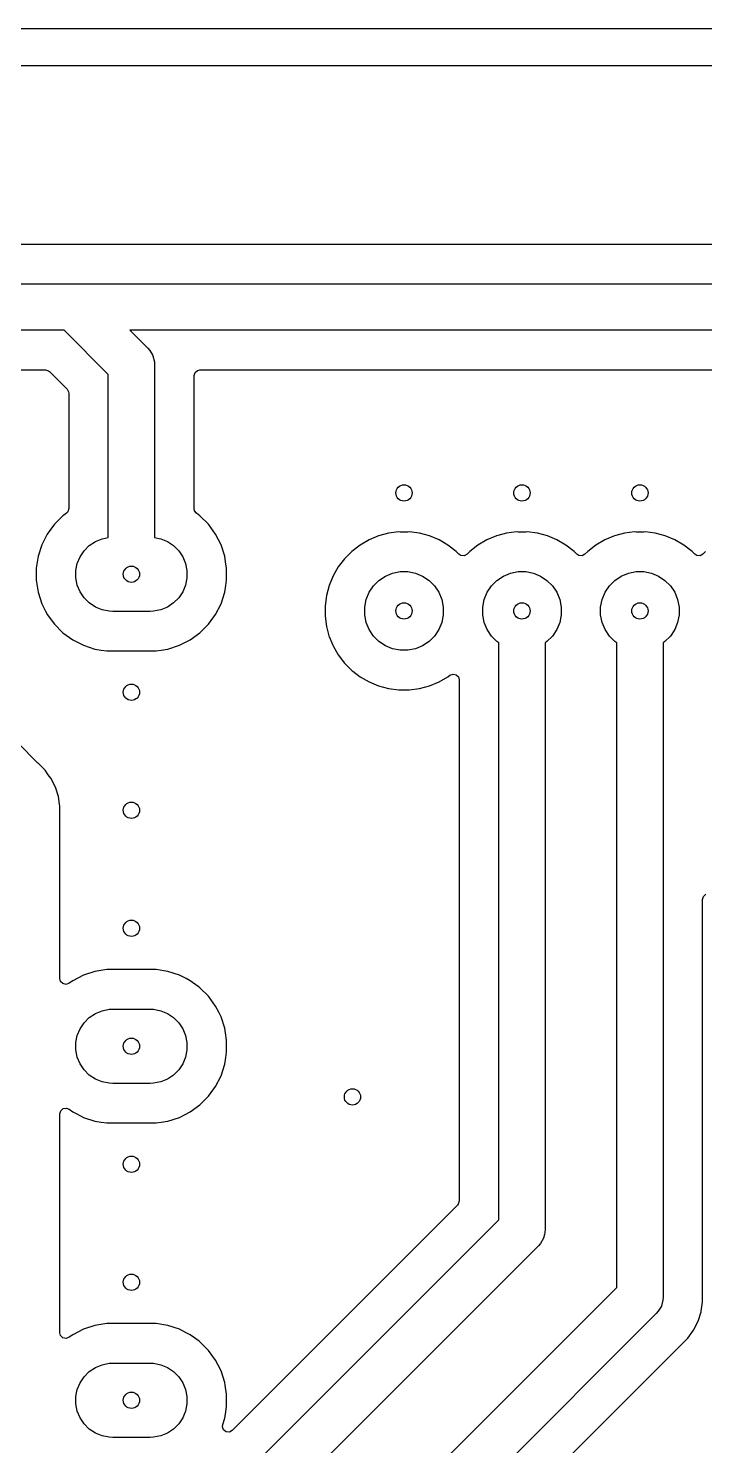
# Model space of a CAD drawing. Header units: millimetres. Extents: x 20 to 120, y -120 to -20.
# Drawn here: x 53.02 to 67.58, y -50.51 to -20 of the extents above; entities that cross this region are included whole.
import ezdxf

# ---------------------------------------------------------------- set-up
doc = ezdxf.new("R2010")
doc.units = ezdxf.units.MM
doc.layers.add('B.Cu', color=253, linetype='CONTINUOUS', true_color=0x83a598)
doc.layers.add('Edge.Cuts', color=40, linetype='CONTINUOUS', true_color=0xfabd2f)

msp = doc.modelspace()

# ---------------------------------------------------------------- linework, layer by layer
at = {"layer": 'B.Cu', "linetype": 'CONTINUOUS'}
for p, q in [((20.924, -20.8), (119.076, -20.8)), ((89.606286, -24.6495), (40.611422, -24.6495)), ((40.5, -25.5), (54, -25.5)), ((54, -25.5), (81.5, -25.5)), ((53.792894, -26.5), (40.707107, -26.5)), ((54.74, -27.447106), (53.792894, -26.5)), ((81, -26.5), (55.207107, -26.5)), ((55.207107, -26.5), (55.593554, -26.886447)), ((55.593554, -26.886447), (55.636661, -26.935603)), ((55.636661, -26.935603), (55.636677, -26.935619)), ((55.636677, -26.935619), (55.691336, -27.030292)), ((55.691336, -27.030292), (55.70194, -27.048658)), ((55.70194, -27.048658), (55.735723, -27.174737)), ((41.110757, -27.3505), (53.389243, -27.3505)), ((53.389243, -27.3505), (53.456282, -27.370185)), ((53.456282, -27.370185), (53.476924, -27.386819)), ((53.476924, -27.386819), (53.853181, -27.763076)), ((54.74, -30.958145), (54.74, -27.447106)), ((55.735723, -27.174737), (55.735723, -27.174752)), ((55.735723, -27.174752), (55.74, -27.24)), ((55.74, -27.24), (55.74, -30.958145)), ((56.5905, -27.4745), (56.610185, -27.407461)), ((56.610185, -27.407461), (56.662989, -27.361706)), ((56.662989, -27.361706), (56.7145, -27.3505)), ((56.7145, -27.3505), (80.0255, -27.3505)), ((56.5905, -30.337267), (56.5905, -27.4745)), ((53.853181, -27.763076), (53.886666, -27.824399)), ((53.886666, -27.824399), (53.8895, -27.850757)), ((53.8895, -27.850757), (53.8895, -30.337267)), ((53.764768, -30.491071), (53.581071, -30.674768)), ((53.78501, -30.476364), (53.764768, -30.491071)), ((53.838387, -30.437583), (53.78501, -30.476364)), ((53.869815, -30.404306), (53.838387, -30.437583)), ((53.8895, -30.337267), (53.869815, -30.404306)), ((56.598949, -30.382255), (56.5905, -30.337267)), ((56.641613, -30.437583), (56.598949, -30.382255)), ((56.715229, -30.491069), (56.641613, -30.437583)), ((56.898931, -30.674771), (56.715229, -30.491069)), ((53.581066, -30.674774), (53.428368, -30.884945)), ((53.581071, -30.674768), (53.581066, -30.674774)), ((57.051634, -30.884949), (56.898931, -30.674771)), ((53.428368, -30.884945), (53.310422, -31.116423)), ((54.332485, -31.131592), (54.462883, -31.044463)), ((54.462883, -31.044463), (54.607772, -30.984448)), ((54.607772, -30.984448), (54.74, -30.958145)), ((55.74, -30.958145), (55.872228, -30.984448)), ((55.872228, -30.984448), (56.017117, -31.044463)), ((56.017117, -31.044463), (56.147515, -31.131592)), ((57.116163, -31.011593), (57.051634, -30.884949)), ((57.169577, -31.116423), (57.116163, -31.011593)), ((60.356273, -31.011595), (60.163226, -31.123052)), ((60.356277, -31.011593), (60.356273, -31.011595)), ((60.562209, -30.926293), (60.356277, -31.011593)), ((60.562219, -30.92629), (60.562209, -30.926293)), ((60.700485, -30.889242), (60.562219, -30.92629)), ((60.777537, -30.868596), (60.700485, -30.889242)), ((60.77754, -30.868595), (60.777537, -30.868596)), ((60.777547, -30.868594), (60.77754, -30.868595)), ((60.996094, -30.839822), (60.777547, -30.868594)), ((61.026685, -30.845907), (60.996094, -30.839822)), ((61.193315, -30.845907), (61.026685, -30.845907)), ((61.223905, -30.839822), (61.193315, -30.845907)), ((61.442452, -30.868594), (61.223905, -30.839822)), ((61.442457, -30.868595), (61.442452, -30.868594)), ((61.442463, -30.868596), (61.442457, -30.868595)), ((61.657781, -30.92629), (61.442463, -30.868596)), ((61.657783, -30.926291), (61.657781, -30.92629)), ((61.65779, -30.926293), (61.657783, -30.926291)), ((61.863722, -31.011593), (61.65779, -30.926293)), ((61.863726, -31.011595), (61.863722, -31.011593)), ((62.056774, -31.123052), (61.863726, -31.011595)), ((62.896273, -31.011595), (62.703226, -31.123052)), ((62.896277, -31.011593), (62.896273, -31.011595)), ((63.102209, -30.926293), (62.896277, -31.011593)), ((63.102219, -30.92629), (63.102209, -30.926293)), ((63.240485, -30.889242), (63.102219, -30.92629)), ((63.317537, -30.868596), (63.240485, -30.889242)), ((63.31754, -30.868595), (63.317537, -30.868596)), ((63.317547, -30.868594), (63.31754, -30.868595)), ((63.536094, -30.839822), (63.317547, -30.868594)), ((63.566685, -30.845907), (63.536094, -30.839822)), ((63.733315, -30.845907), (63.566685, -30.845907)), ((63.763905, -30.839822), (63.733315, -30.845907)), ((63.982452, -30.868594), (63.763905, -30.839822)), ((63.982457, -30.868595), (63.982452, -30.868594)), ((63.982463, -30.868596), (63.982457, -30.868595)), ((64.197781, -30.92629), (63.982463, -30.868596)), ((64.197783, -30.926291), (64.197781, -30.92629)), ((64.19779, -30.926293), (64.197783, -30.926291)), ((64.403722, -31.011593), (64.19779, -30.926293)), ((64.403726, -31.011595), (64.403722, -31.011593)), ((64.596774, -31.123052), (64.403726, -31.011595)), ((65.436273, -31.011595), (65.243226, -31.123052)), ((65.436277, -31.011593), (65.436273, -31.011595)), ((65.642209, -30.926293), (65.436277, -31.011593)), ((65.642219, -30.92629), (65.642209, -30.926293)), ((65.780485, -30.889242), (65.642219, -30.92629)), ((65.857537, -30.868596), (65.780485, -30.889242)), ((65.85754, -30.868595), (65.857537, -30.868596)), ((65.857547, -30.868594), (65.85754, -30.868595)), ((66.076094, -30.839822), (65.857547, -30.868594)), ((66.106685, -30.845907), (66.076094, -30.839822)), ((66.273315, -30.845907), (66.106685, -30.845907)), ((66.303905, -30.839822), (66.273315, -30.845907)), ((66.522452, -30.868594), (66.303905, -30.839822)), ((66.522457, -30.868595), (66.522452, -30.868594)), ((66.522463, -30.868596), (66.522457, -30.868595)), ((66.737781, -30.92629), (66.522463, -30.868596)), ((66.737783, -30.926291), (66.737781, -30.92629)), ((66.73779, -30.926293), (66.737783, -30.926291)), ((66.943722, -31.011593), (66.73779, -30.926293)), ((66.943726, -31.011595), (66.943722, -31.011593)), ((67.136774, -31.123052), (66.943726, -31.011595)), ((53.23014, -31.363506), (53.1895, -31.620097)), ((53.310422, -31.116423), (53.23014, -31.363506)), ((54.074448, -31.517772), (54.134463, -31.372883)), ((54.134463, -31.372883), (54.221592, -31.242485)), ((54.221592, -31.242485), (54.332485, -31.131592)), ((56.147515, -31.131592), (56.258408, -31.242485)), ((56.258408, -31.242485), (56.345537, -31.372883)), ((56.345537, -31.372883), (56.405552, -31.517772)), ((57.169577, -31.116425), (57.169577, -31.116423)), ((57.169579, -31.116428), (57.169577, -31.116425)), ((57.24986, -31.363507), (57.169579, -31.116428)), ((57.268947, -31.484021), (57.24986, -31.363507)), ((59.828751, -31.416377), (59.693058, -31.593217)), ((59.828757, -31.41637), (59.828751, -31.416377)), ((59.98637, -31.258757), (59.828757, -31.41637)), ((59.986377, -31.258751), (59.98637, -31.258757)), ((60.163217, -31.123058), (59.986377, -31.258751)), ((60.163226, -31.123052), (60.163217, -31.123058)), ((62.05678, -31.123057), (62.056774, -31.123052)), ((62.056782, -31.123058), (62.05678, -31.123057)), ((62.233622, -31.258751), (62.056782, -31.123058)), ((62.233629, -31.258757), (62.233622, -31.258751)), ((62.292319, -31.317447), (62.233629, -31.258757)), ((62.336666, -31.345948), (62.292319, -31.317447)), ((62.406358, -31.350932), (62.336666, -31.345948)), ((62.467681, -31.317447), (62.406358, -31.350932)), ((62.52637, -31.258757), (62.467681, -31.317447)), ((62.526377, -31.258751), (62.52637, -31.258757)), ((62.703217, -31.123058), (62.526377, -31.258751)), ((62.703226, -31.123052), (62.703217, -31.123058)), ((64.59678, -31.123057), (64.596774, -31.123052)), ((64.596782, -31.123058), (64.59678, -31.123057)), ((64.773622, -31.258751), (64.596782, -31.123058)), ((64.773629, -31.258757), (64.773622, -31.258751)), ((64.832319, -31.317447), (64.773629, -31.258757)), ((64.876666, -31.345948), (64.832319, -31.317447)), ((64.946358, -31.350932), (64.876666, -31.345948)), ((65.007681, -31.317447), (64.946358, -31.350932)), ((65.06637, -31.258757), (65.007681, -31.317447)), ((65.066377, -31.258751), (65.06637, -31.258757)), ((65.243217, -31.123058), (65.066377, -31.258751)), ((65.243226, -31.123052), (65.243217, -31.123058)), ((67.13678, -31.123057), (67.136774, -31.123052)), ((67.136782, -31.123058), (67.13678, -31.123057)), ((67.313622, -31.258751), (67.136782, -31.123058)), ((67.313629, -31.258757), (67.313622, -31.258751)), ((67.372319, -31.317447), (67.313629, -31.258757)), ((67.416666, -31.345948), (67.372319, -31.317447)), ((67.486358, -31.350932), (67.416666, -31.345948)), ((67.547681, -31.317447), (67.486358, -31.350932)), ((67.60637, -31.258757), (67.547681, -31.317447)), ((53.1895, -31.620097), (53.1895, -31.879902)), ((54.043852, -31.671586), (54.074448, -31.517772)), ((54.043852, -31.828414), (54.043852, -31.671586)), ((56.405552, -31.517772), (56.436148, -31.671586)), ((56.436148, -31.671586), (56.436148, -31.828414)), ((57.2905, -31.620097), (57.268947, -31.484021)), ((57.2905, -31.879902), (57.2905, -31.620097)), ((59.693052, -31.593226), (59.581595, -31.786273)), ((59.693058, -31.593217), (59.693052, -31.593226)), ((60.863258, -31.726601), (61.026685, -31.694093)), ((61.026685, -31.694093), (61.193315, -31.694093)), ((61.193315, -31.694093), (61.356742, -31.726601)), ((63.403258, -31.726601), (63.566685, -31.694093)), ((63.566685, -31.694093), (63.733315, -31.694093)), ((63.733315, -31.694093), (63.896742, -31.726601)), ((65.943258, -31.726601), (66.106685, -31.694093)), ((66.106685, -31.694093), (66.273315, -31.694093)), ((66.273315, -31.694093), (66.436742, -31.726601)), ((53.1895, -31.879902), (53.23014, -32.136493)), ((54.074448, -31.982228), (54.043852, -31.828414)), ((54.134463, -32.127117), (54.074448, -31.982228)), ((56.405552, -31.982228), (56.345537, -32.127117)), ((56.436148, -31.828414), (56.405552, -31.982228)), ((57.24986, -32.136493), (57.272712, -31.992209)), ((57.272712, -31.992209), (57.2905, -31.879902)), ((59.49629, -31.992219), (59.438597, -32.207534)), ((59.496293, -31.992209), (59.49629, -31.992219)), ((59.581593, -31.786277), (59.496293, -31.992209)), ((59.581595, -31.786273), (59.581593, -31.786277)), ((60.360367, -32.139313), (60.452941, -32.000766)), ((60.452941, -32.000766), (60.570766, -31.882941)), ((60.570766, -31.882941), (60.709313, -31.790367)), ((60.709313, -31.790367), (60.863258, -31.726601)), ((61.356742, -31.726601), (61.510687, -31.790367)), ((61.510687, -31.790367), (61.649234, -31.882941)), ((61.649234, -31.882941), (61.767059, -32.000766)), ((61.767059, -32.000766), (61.859633, -32.139313)), ((62.900367, -32.139313), (62.992941, -32.000766)), ((62.992941, -32.000766), (63.110766, -31.882941)), ((63.110766, -31.882941), (63.249313, -31.790367)), ((63.249313, -31.790367), (63.403258, -31.726601)), ((63.896742, -31.726601), (64.050687, -31.790367)), ((64.050687, -31.790367), (64.189234, -31.882941)), ((64.189234, -31.882941), (64.307059, -32.000766)), ((64.307059, -32.000766), (64.399633, -32.139313)), ((65.440367, -32.139313), (65.532941, -32.000766)), ((65.532941, -32.000766), (65.650766, -31.882941)), ((65.650766, -31.882941), (65.789313, -31.790367)), ((65.789313, -31.790367), (65.943258, -31.726601)), ((66.436742, -31.726601), (66.590687, -31.790367)), ((66.590687, -31.790367), (66.729234, -31.882941)), ((66.729234, -31.882941), (66.847059, -32.000766)), ((66.847059, -32.000766), (66.939633, -32.139313)), ((53.23014, -32.136493), (53.310422, -32.383576)), ((54.221592, -32.257515), (54.134463, -32.127117)), ((54.332485, -32.368408), (54.221592, -32.257515)), ((56.258408, -32.257515), (56.147515, -32.368408)), ((56.345537, -32.127117), (56.258408, -32.257515)), ((57.169579, -32.383572), (57.24986, -32.136493)), ((59.438594, -32.207547), (59.409501, -32.428533)), ((59.438597, -32.207534), (59.438594, -32.207547)), ((60.264093, -32.456685), (60.296601, -32.293258)), ((60.296601, -32.293258), (60.360367, -32.139313)), ((61.859633, -32.139313), (61.923399, -32.293258)), ((61.923399, -32.293258), (61.955907, -32.456685)), ((62.804093, -32.456685), (62.836601, -32.293258)), ((62.836601, -32.293258), (62.900367, -32.139313)), ((64.399633, -32.139313), (64.463399, -32.293258)), ((64.463399, -32.293258), (64.495907, -32.456685)), ((65.344093, -32.456685), (65.376601, -32.293258)), ((65.376601, -32.293258), (65.440367, -32.139313)), ((66.939633, -32.139313), (67.003399, -32.293258)), ((67.003399, -32.293258), (67.035907, -32.456685)), ((53.310422, -32.383576), (53.391534, -32.542764)), ((53.391534, -32.542764), (53.4239, -32.606287)), ((53.4239, -32.606287), (53.428368, -32.615054)), ((53.428368, -32.615054), (53.581066, -32.825225)), ((54.462883, -32.455537), (54.332485, -32.368408)), ((54.607772, -32.515552), (54.462883, -32.455537)), ((54.761586, -32.546148), (54.607772, -32.515552)), ((54.84, -32.55), (54.761586, -32.546148)), ((55.64, -32.55), (54.84, -32.55)), ((55.718414, -32.546148), (55.64, -32.55)), ((55.872228, -32.515552), (55.718414, -32.546148)), ((56.017117, -32.455537), (55.872228, -32.515552)), ((56.147515, -32.368408), (56.017117, -32.455537)), ((56.898931, -32.825229), (57.051634, -32.615051)), ((57.051634, -32.615051), (57.169579, -32.383572)), ((59.409501, -32.428533), (59.4095, -32.428549)), ((59.4095, -32.428549), (59.4095, -32.65145)), ((60.264093, -32.623315), (60.264093, -32.456685)), ((60.296601, -32.786742), (60.264093, -32.623315)), ((61.955907, -32.623315), (61.923399, -32.786742)), ((61.955907, -32.456685), (61.955907, -32.623315)), ((62.804093, -32.623315), (62.804093, -32.456685)), ((62.836601, -32.786742), (62.804093, -32.623315)), ((64.495907, -32.623315), (64.463399, -32.786742)), ((64.495907, -32.456685), (64.495907, -32.623315)), ((65.344093, -32.623315), (65.344093, -32.456685)), ((65.376601, -32.786742), (65.344093, -32.623315)), ((67.035907, -32.623315), (67.003399, -32.786742)), ((67.035907, -32.456685), (67.035907, -32.623315)), ((53.581066, -32.825225), (53.581069, -32.825229)), ((53.581069, -32.825229), (53.764771, -33.008931)), ((56.715229, -33.008931), (56.898931, -32.825229)), ((59.4095, -32.65145), (59.409501, -32.651466)), ((59.409501, -32.651466), (59.438594, -32.872452)), ((59.438594, -32.872452), (59.438595, -32.872457)), ((59.438595, -32.872457), (59.438596, -32.872463)), ((59.438596, -32.872463), (59.492421, -33.073342)), ((60.360367, -32.940687), (60.296601, -32.786742)), ((60.452941, -33.079234), (60.360367, -32.940687)), ((61.859633, -32.940687), (61.767059, -33.079234)), ((61.923399, -32.786742), (61.859633, -32.940687)), ((62.900367, -32.940687), (62.836601, -32.786742)), ((62.992941, -33.079234), (62.900367, -32.940687)), ((64.399633, -32.940687), (64.307059, -33.079234)), ((64.463399, -32.786742), (64.399633, -32.940687)), ((65.440367, -32.940687), (65.376601, -32.786742)), ((65.532941, -33.079234), (65.440367, -32.940687)), ((66.939633, -32.940687), (66.847059, -33.079234)), ((67.003399, -32.786742), (66.939633, -32.940687)), ((53.764771, -33.008931), (53.974949, -33.161634)), ((53.974949, -33.161634), (54.07923, -33.214768)), ((54.07923, -33.214768), (54.206423, -33.279577)), ((56.273572, -33.279579), (56.505051, -33.161634)), ((56.505051, -33.161634), (56.715229, -33.008931)), ((59.492421, -33.073342), (59.49629, -33.08778)), ((59.49629, -33.08778), (59.496293, -33.08779)), ((59.496293, -33.08779), (59.575734, -33.279577)), ((60.570766, -33.197059), (60.452941, -33.079234)), ((60.709313, -33.289633), (60.570766, -33.197059)), ((61.649234, -33.197059), (61.510687, -33.289633)), ((61.767059, -33.079234), (61.649234, -33.197059)), ((63.110766, -33.197059), (62.992941, -33.079234)), ((63.15, -33.223274), (63.110766, -33.197059)), ((63.15, -45.642893), (63.15, -33.223274)), ((64.189234, -33.197059), (64.15, -33.223274)), ((64.15, -33.223274), (64.15, -45.85)), ((64.307059, -33.079234), (64.189234, -33.197059)), ((65.650766, -33.197059), (65.532941, -33.079234)), ((65.69, -33.223274), (65.650766, -33.197059)), ((65.69, -47.102894), (65.69, -33.223274)), ((66.729234, -33.197059), (66.69, -33.223274)), ((66.69, -33.223274), (66.69, -47.31)), ((66.847059, -33.079234), (66.729234, -33.197059)), ((53.226665, -35.81677), (50.824444, -33.414549)), ((54.206423, -33.279577), (54.206425, -33.279577)), ((54.206425, -33.279577), (54.206428, -33.279579)), ((54.206428, -33.279579), (54.453507, -33.35986)), ((54.453507, -33.35986), (54.585706, -33.380797)), ((54.585706, -33.380797), (54.710098, -33.4005)), ((54.710098, -33.4005), (54.710103, -33.4005)), ((54.710103, -33.4005), (55.769902, -33.4005)), ((55.769902, -33.4005), (55.883298, -33.382539)), ((55.883298, -33.382539), (56.026493, -33.35986)), ((56.026493, -33.35986), (56.273572, -33.279579)), ((59.575734, -33.279577), (59.581595, -33.293726)), ((59.581595, -33.293726), (59.693052, -33.486774)), ((59.693052, -33.486774), (59.693057, -33.48678)), ((59.693057, -33.48678), (59.693058, -33.486782)), ((59.693058, -33.486782), (59.828751, -33.663622)), ((60.863258, -33.353399), (60.709313, -33.289633)), ((61.026685, -33.385907), (60.863258, -33.353399)), ((61.193315, -33.385907), (61.026685, -33.385907)), ((61.356742, -33.353399), (61.193315, -33.385907)), ((61.510687, -33.289633), (61.356742, -33.353399)), ((59.828751, -33.663622), (59.828757, -33.663629)), ((59.828757, -33.663629), (59.98637, -33.821242)), ((59.98637, -33.821242), (59.986377, -33.821248)), ((59.986377, -33.821248), (60.009306, -33.838842)), ((60.009306, -33.838842), (60.163226, -33.956948)), ((60.163226, -33.956948), (60.356274, -34.068405)), ((60.356274, -34.068405), (60.562219, -34.15371)), ((60.562219, -34.15371), (60.777537, -34.211404)), ((61.442463, -34.211404), (61.657781, -34.15371)), ((61.657781, -34.15371), (61.863726, -34.068405)), ((61.863726, -34.068405), (62.056774, -33.956948)), ((62.056774, -33.956948), (62.100014, -33.923769)), ((62.100014, -33.923769), (62.165183, -33.898575)), ((62.165183, -33.898575), (62.233628, -33.912613)), ((62.233628, -33.912613), (62.283617, -33.961427)), ((62.283617, -33.961427), (62.2995, -34.022145)), ((62.2995, -34.022145), (62.2995, -45.239243)), ((60.777537, -34.211404), (60.998543, -34.2405)), ((60.998543, -34.2405), (60.99855, -34.2405)), ((60.99855, -34.2405), (61.22145, -34.2405)), ((61.22145, -34.2405), (61.221457, -34.2405)), ((61.221457, -34.2405), (61.442463, -34.211404)), ((53.22668, -35.816784), (53.226665, -35.81677)), ((53.229791, -35.819895), (53.22668, -35.816784)), ((53.229792, -35.819896), (53.229791, -35.819895)), ((53.380104, -35.970208), (53.229792, -35.819896)), ((53.380106, -35.970211), (53.380104, -35.970208)), ((53.380107, -35.970212), (53.380106, -35.970211)), ((53.448163, -36.063883), (53.380107, -35.970212)), ((53.448164, -36.063885), (53.448163, -36.063883)), ((53.448165, -36.063887), (53.448164, -36.063885)), ((53.505051, -36.142184), (53.448165, -36.063887)), ((53.601557, -36.331588), (53.505051, -36.142184)), ((53.667246, -36.533757), (53.601557, -36.331588)), ((53.693593, -36.700103), (53.667246, -36.533757)), ((53.700501, -36.743715), (53.693593, -36.700103)), ((53.700501, -36.961397), (53.700501, -36.743715)), ((53.7005, -36.961422), (53.700501, -36.961397)), ((53.7005, -40.454401), (53.7005, -36.961422)), ((67.5405, -38.749758), (67.560185, -38.682719)), ((67.560185, -38.682719), (67.612989, -38.636964)), ((67.5405, -47.199297), (67.5405, -38.749758)), ((54.710098, -40.2595), (54.453506, -40.30014)), ((54.710103, -40.2595), (54.710098, -40.2595)), ((55.769897, -40.2595), (54.710103, -40.2595)), ((55.769902, -40.2595), (55.769897, -40.2595)), ((56.026493, -40.30014), (55.769902, -40.2595)), ((53.71483, -40.512268), (53.7005, -40.454401)), ((53.763525, -40.562374), (53.71483, -40.512268)), ((53.831579, -40.578199), (53.763525, -40.562374)), ((53.897385, -40.554719), (53.831579, -40.578199)), ((53.974945, -40.498368), (53.897385, -40.554719)), ((54.206423, -40.380422), (53.974945, -40.498368)), ((54.453506, -40.30014), (54.206423, -40.380422)), ((56.273576, -40.380422), (56.026493, -40.30014)), ((56.418765, -40.454401), (56.273576, -40.380422)), ((56.505051, -40.498366), (56.418765, -40.454401)), ((56.505053, -40.498367), (56.505051, -40.498366)), ((56.505054, -40.498368), (56.505053, -40.498367)), ((56.674609, -40.621557), (56.505054, -40.498368)), ((56.715229, -40.651069), (56.674609, -40.621557)), ((56.898931, -40.834771), (56.715229, -40.651069)), ((57.051634, -41.044949), (56.898931, -40.834771)), ((54.462883, -41.204463), (54.607772, -41.144448)), ((54.607772, -41.144448), (54.761586, -41.113852)), ((54.761586, -41.113852), (54.84, -41.11)), ((54.84, -41.11), (55.64, -41.11)), ((55.64, -41.11), (55.718414, -41.113852)), ((55.718414, -41.113852), (55.872228, -41.144448)), ((55.872228, -41.144448), (56.017117, -41.204463)), ((57.126787, -41.192445), (57.051634, -41.044949)), ((54.134463, -41.532883), (54.221592, -41.402485)), ((54.221592, -41.402485), (54.332485, -41.291592)), ((54.332485, -41.291592), (54.462883, -41.204463)), ((56.017117, -41.204463), (56.147515, -41.291592)), ((56.147515, -41.291592), (56.258408, -41.402485)), ((56.258408, -41.402485), (56.345537, -41.532883)), ((57.169577, -41.276423), (57.126787, -41.192445)), ((57.169577, -41.276425), (57.169577, -41.276423)), ((57.169579, -41.276428), (57.169577, -41.276425)), ((57.24986, -41.523507), (57.169579, -41.276428)), ((54.043852, -41.831586), (54.074448, -41.677772)), ((54.074448, -41.677772), (54.134463, -41.532883)), ((56.345537, -41.532883), (56.405552, -41.677772)), ((56.405552, -41.677772), (56.436148, -41.831586)), ((57.265523, -41.622404), (57.24986, -41.523507)), ((57.2905, -41.780097), (57.265523, -41.622404)), ((57.2905, -42.039902), (57.2905, -41.780097)), ((54.043852, -41.988414), (54.043852, -41.831586)), ((54.074448, -42.142228), (54.043852, -41.988414)), ((56.436148, -41.988414), (56.405552, -42.142228)), ((56.436148, -41.831586), (56.436148, -41.988414)), ((57.272539, -42.153298), (57.2905, -42.039902)), ((54.134463, -42.287117), (54.074448, -42.142228)), ((54.221592, -42.417515), (54.134463, -42.287117)), ((56.345537, -42.287117), (56.258408, -42.417515)), ((56.405552, -42.142228), (56.345537, -42.287117)), ((57.169579, -42.543572), (57.24986, -42.296493)), ((57.24986, -42.296493), (57.272539, -42.153298)), ((54.332485, -42.528408), (54.221592, -42.417515)), ((54.462883, -42.615537), (54.332485, -42.528408)), ((54.607772, -42.675552), (54.462883, -42.615537)), ((54.761586, -42.706148), (54.607772, -42.675552)), ((54.84, -42.71), (54.761586, -42.706148)), ((55.718414, -42.706148), (55.64, -42.71)), ((55.872228, -42.675552), (55.718414, -42.706148)), ((56.017117, -42.615537), (55.872228, -42.675552)), ((56.147515, -42.528408), (56.017117, -42.615537)), ((56.258408, -42.417515), (56.147515, -42.528408)), ((57.051634, -42.775051), (57.169579, -42.543572)), ((55.64, -42.71), (54.84, -42.71)), ((56.715229, -43.168931), (56.898931, -42.985229)), ((56.898931, -42.985229), (57.051634, -42.775051)), ((53.7005, -43.365598), (53.720185, -43.298559)), ((53.720185, -43.298559), (53.772989, -43.252804)), ((53.772989, -43.252804), (53.842147, -43.24286)), ((53.842147, -43.24286), (53.897386, -43.265281)), ((53.897386, -43.265281), (53.974944, -43.321631)), ((56.505051, -43.321634), (56.715229, -43.168931)), ((53.7005, -48.074401), (53.7005, -43.365598)), ((53.974944, -43.321631), (53.974946, -43.321632)), ((53.974946, -43.321632), (53.974949, -43.321634)), ((53.974949, -43.321634), (54.061233, -43.365598)), ((54.061233, -43.365598), (54.206423, -43.439577)), ((54.206423, -43.439577), (54.206425, -43.439577)), ((54.206425, -43.439577), (54.206428, -43.439579)), ((54.206428, -43.439579), (54.453507, -43.51986)), ((54.453507, -43.51986), (54.585706, -43.540797)), ((54.585706, -43.540797), (54.710098, -43.5605)), ((54.710098, -43.5605), (54.710103, -43.5605)), ((54.710103, -43.5605), (55.769902, -43.5605)), ((55.769902, -43.5605), (55.883298, -43.542539)), ((55.883298, -43.542539), (56.026493, -43.51986)), ((56.026493, -43.51986), (56.273572, -43.439579)), ((56.273572, -43.439579), (56.505051, -43.321634)), ((62.263181, -45.326924), (57.411124, -50.17898)), ((62.279815, -45.306282), (62.263181, -45.326924)), ((62.2995, -45.239243), (62.279815, -45.306282)), ((55.792894, -53), (63.15, -45.642893)), ((64.11194, -46.041342), (64.046677, -46.154381)), ((64.133765, -45.95989), (64.11194, -46.041342)), ((64.145723, -45.915263), (64.133765, -45.95989)), ((64.15, -45.85), (64.145723, -45.915247)), ((64.145723, -45.915247), (64.145723, -45.915263)), ((64.003554, -46.203553), (56.353553, -53.853553)), ((64.046661, -46.154396), (64.003554, -46.203553)), ((64.046677, -46.154381), (64.046661, -46.154396)), ((57.292894, -55.5), (65.69, -47.102894)), ((67.540501, -47.199312), (67.5405, -47.199297)), ((67.540501, -47.203713), (67.540501, -47.199312)), ((67.540501, -47.416287), (67.540501, -47.203713)), ((66.65194, -47.501342), (66.586677, -47.614381)), ((66.660858, -47.46806), (66.65194, -47.501342)), ((66.685723, -47.375263), (66.660858, -47.46806)), ((66.69, -47.31), (66.685723, -47.375247)), ((66.685723, -47.375247), (66.685723, -47.375263)), ((67.509224, -47.613757), (67.540501, -47.416287)), ((54.710098, -47.8795), (54.453506, -47.92014)), ((54.710103, -47.8795), (54.710098, -47.8795)), ((55.769897, -47.8795), (54.710103, -47.8795)), ((55.769902, -47.8795), (55.769897, -47.8795)), ((56.026493, -47.92014), (55.769902, -47.8795)), ((66.543553, -47.663553), (57.853553, -56.353553)), ((66.586661, -47.614396), (66.543553, -47.663553)), ((66.586677, -47.614381), (66.586661, -47.614396)), ((67.345051, -48.017816), (67.441557, -47.828412)), ((67.441557, -47.828412), (67.507246, -47.626243)), ((67.507246, -47.626243), (67.509224, -47.613757)), ((53.71483, -48.132268), (53.7005, -48.074401)), ((53.763525, -48.182374), (53.71483, -48.132268)), ((53.831579, -48.198199), (53.763525, -48.182374)), ((53.897385, -48.174719), (53.831579, -48.198199)), ((53.974945, -48.118368), (53.897385, -48.174719)), ((54.206423, -48.000422), (53.974945, -48.118368)), ((54.453506, -47.92014), (54.206423, -48.000422)), ((56.273576, -48.000422), (56.026493, -47.92014)), ((56.418765, -48.074401), (56.273576, -48.000422)), ((56.505051, -48.118366), (56.418765, -48.074401)), ((56.505053, -48.118367), (56.505051, -48.118366)), ((56.505054, -48.118368), (56.505053, -48.118367)), ((56.699994, -48.26), (56.505054, -48.118368)), ((67.069792, -48.340104), (67.220104, -48.189792)), ((67.220104, -48.189792), (67.220106, -48.189788)), ((67.220106, -48.189788), (67.220109, -48.189786)), ((67.220109, -48.189786), (67.345048, -48.01782)), ((67.345047, -48.01782), (67.345051, -48.017816)), ((67.345048, -48.01782), (67.345047, -48.01782)), ((56.715229, -48.271069), (56.699994, -48.26)), ((56.898931, -48.454771), (56.715229, -48.271069)), ((57.051634, -48.664949), (56.898931, -48.454771)), ((58.537171, -56.872723), (67.062723, -48.347171)), ((67.062723, -48.347171), (67.06273, -48.347165)), ((67.06273, -48.347165), (67.06979, -48.340105)), ((67.06979, -48.340105), (67.069792, -48.340104)), ((54.462883, -48.824463), (54.607772, -48.764448)), ((54.607772, -48.764448), (54.761586, -48.733852)), ((54.761586, -48.733852), (54.84, -48.73)), ((54.84, -48.73), (55.64, -48.73)), ((55.64, -48.73), (55.718414, -48.733852)), ((55.718414, -48.733852), (55.872228, -48.764448)), ((55.872228, -48.764448), (56.017117, -48.824463)), ((57.107544, -48.774679), (57.051634, -48.664949)), ((57.169577, -48.896423), (57.107544, -48.774679)), ((54.134463, -49.152883), (54.221592, -49.022485)), ((54.221592, -49.022485), (54.332485, -48.911592)), ((54.332485, -48.911592), (54.462883, -48.824463)), ((56.017117, -48.824463), (56.147515, -48.911592)), ((56.147515, -48.911592), (56.258408, -49.022485)), ((56.258408, -49.022485), (56.345537, -49.152883)), ((57.169577, -48.896425), (57.169577, -48.896423)), ((57.169579, -48.896428), (57.169577, -48.896425)), ((57.24986, -49.143507), (57.169579, -48.896428)), ((54.043852, -49.451586), (54.074448, -49.297772)), ((54.074448, -49.297772), (54.134463, -49.152883)), ((56.345537, -49.152883), (56.405552, -49.297772)), ((56.405552, -49.297772), (56.436148, -49.451586)), ((57.260058, -49.207899), (57.24986, -49.143507)), ((57.2905, -49.400097), (57.260058, -49.207899)), ((57.2905, -49.659902), (57.2905, -49.400097)), ((54.043852, -49.608414), (54.043852, -49.451586)), ((54.074448, -49.762228), (54.043852, -49.608414)), ((56.436148, -49.608414), (56.405552, -49.762228)), ((56.436148, -49.451586), (56.436148, -49.608414)), ((57.272129, -49.77589), (57.2905, -49.659902)), ((54.134463, -49.907117), (54.074448, -49.762228)), ((54.221592, -50.037515), (54.134463, -49.907117)), ((56.345537, -49.907117), (56.258408, -50.037515)), ((56.405552, -49.762228), (56.345537, -49.907117)), ((57.205511, -50.052982), (57.24986, -49.916493)), ((57.24986, -49.916493), (57.272129, -49.77589)), ((54.332485, -50.148408), (54.221592, -50.037515)), ((54.462883, -50.235537), (54.332485, -50.148408)), ((54.607772, -50.295552), (54.462883, -50.235537)), ((54.761586, -50.326148), (54.607772, -50.295552)), ((54.84, -50.33), (54.761586, -50.326148)), ((55.64, -50.33), (54.84, -50.33)), ((55.718414, -50.326148), (55.64, -50.33)), ((55.872228, -50.295552), (55.718414, -50.326148)), ((56.017117, -50.235537), (55.872228, -50.295552)), ((56.147515, -50.148408), (56.017117, -50.235537)), ((56.258408, -50.037515), (56.147515, -50.148408)), ((57.199759, -50.100145), (57.205511, -50.052982)), ((57.224176, -50.165609), (57.199759, -50.100145)), ((57.280109, -50.207481), (57.224176, -50.165609)), ((57.349801, -50.212465), (57.280109, -50.207481)), ((57.411124, -50.17898), (57.349801, -50.212465))]:
    msp.add_line(p, q, dxfattribs=at)
at = {"layer": 'B.Cu'}
for centre in [(61.11, -30), (61.11, -30), (63.65, -30), (63.65, -30), (66.19, -30), (66.19, -30), (55.24, -31.75), (55.24, -31.75), (61.11, -32.54), (61.11, -32.54), (63.65, -32.54), (63.65, -32.54), (66.19, -32.54), (66.19, -32.54), (55.24, -34.29), (55.24, -34.29), (55.24, -36.83), (55.24, -36.83), (55.24, -39.37), (55.24, -39.37), (55.24, -41.91), (55.24, -41.91), (60, -43), (60, -43), (55.24, -44.45), (55.24, -44.45), (55.24, -46.99), (55.24, -46.99), (55.24, -49.53), (55.24, -49.53)]:
    msp.add_circle(centre, 0.175, dxfattribs=at)
at = {"layer": 'Edge.Cuts', "linetype": 'CONTINUOUS'}
msp.add_line((20, -20), (120, -20), dxfattribs=at)
at = {"layer": 'Edge.Cuts'}
for centre in [(61.11, -30), (63.65, -30), (66.19, -30), (55.24, -31.75), (61.11, -32.54), (63.65, -32.54), (66.19, -32.54), (55.24, -34.29), (55.24, -36.83), (55.24, -39.37), (55.24, -41.91), (60, -43), (55.24, -44.45), (55.24, -46.99), (55.24, -49.53)]:
    msp.add_circle(centre, 0.175, dxfattribs=at)

doc.saveas('drawing.dxf')
